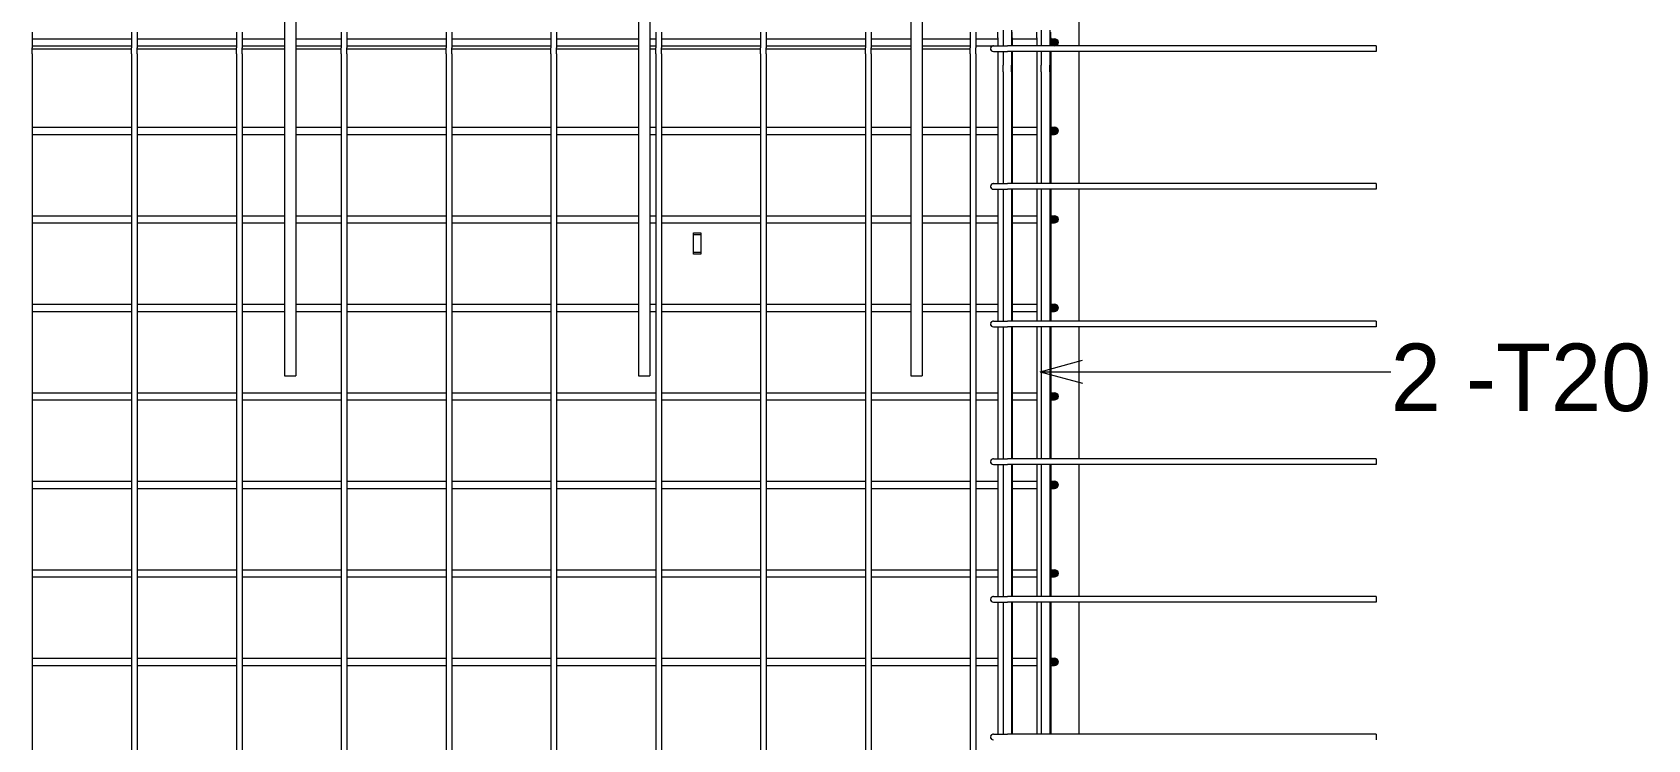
# Model space of a CAD drawing. Header units: millimetres. Extents: x 61914 to 85282, y 2378 to 28606.
# Drawn here: x 66903 to 69186, y 25974 to 26974 of the extents above; entities that cross this region are included whole.
import ezdxf

# ---------------------------------------------------------------- set-up
doc = ezdxf.new("R2010")
doc.units = ezdxf.units.MM
for name, color, linetype, lineweight in [('A-FLOR', 192, 'Continuous', 18), ('A-GENM', 13, 'Continuous', 18), ('S-RBAR', 171, 'Continuous', 18), ('S-RBAR-IDEN', 171, 'Continuous', 9)]:
    doc.layers.add(name, color=color, linetype=linetype, lineweight=lineweight)
doc.styles.add('Nirmala UI', font='Nirmala.ttf', dxfattribs={"height": 95.25})

# ---------------------------------------------------------------- blocks, each defined once
blk = doc.blocks.new('RR spread anchor face based - RR-SA-2_5-150-614724-Elevation Top1')
at = {"layer": 'A-GENM'}
for p, q in [((66318, 26687.9), (66318, 26690.4)), ((66318, 26690.4), (66328, 26690.4)), ((66318, 26662.9), (66318, 26687.9)), ((66318, 26687.9), (66328, 26687.9)), ((66328, 26690.4), (66328, 26687.9)), ((66328, 26687.9), (66328, 26662.9)), ((66318, 26660.4), (66318, 26662.9)), ((66318, 26662.9), (66328, 26662.9)), ((66328, 26660.4), (66318, 26660.4)), ((66328, 26662.9), (66328, 26660.4))]:
    blk.add_line(p, q, dxfattribs=at)

msp = doc.modelspace()

# ---------------------------------------------------------------- hatches: boundary and pattern name
at = {"layer": 'S-RBAR'}
for points in [[(68348, 26954.4), (68353, 26959.4), (68348, 26964.4), (68343, 26959.4)], [(68348, 26829.4), (68353, 26834.4), (68348, 26839.4), (68343, 26834.4)], [(68348, 26704.4), (68353, 26709.4), (68348, 26714.4), (68343, 26709.4)], [(68348, 26579.4), (68353, 26584.4), (68348, 26589.4), (68343, 26584.4)], [(68348, 26454.4), (68353, 26459.4), (68348, 26464.4), (68343, 26459.4)], [(68348, 26329.4), (68353, 26334.5), (68348, 26339.4), (68343, 26334.4)], [(68348, 26204.4), (68353, 26209.4), (68348, 26214.4), (68343, 26209.4)], [(68348, 26079.4), (68353, 26084.4), (68348, 26089.4), (68343, 26084.4)]]:
    msp.add_hatch(color=256, dxfattribs=at).paths.add_polyline_path(points)
h = msp.add_hatch(color=256, dxfattribs=at)
edge = h.paths.add_edge_path()
edge.add_arc((68348, 26959.4), 5, 0, 360)
h = msp.add_hatch(color=256, dxfattribs=at)
edge = h.paths.add_edge_path()
edge.add_arc((68348, 26834.4), 5, 0, 360)
h = msp.add_hatch(color=256, dxfattribs=at)
edge = h.paths.add_edge_path()
edge.add_arc((68348, 26709.4), 5, 0, 360)
h = msp.add_hatch(color=256, dxfattribs=at)
edge = h.paths.add_edge_path()
edge.add_arc((68348, 26584.4), 5, 0, 360)
h = msp.add_hatch(color=256, dxfattribs=at)
edge = h.paths.add_edge_path()
edge.add_arc((68348, 26459.4), 5, 0, 360)
h = msp.add_hatch(color=256, dxfattribs=at)
edge = h.paths.add_edge_path()
edge.add_arc((68348, 26334.4), 5, 0, 360)
h = msp.add_hatch(color=256, dxfattribs=at)
edge = h.paths.add_edge_path()
edge.add_arc((68348, 26209.4), 5, 0, 360)
h = msp.add_hatch(color=256, dxfattribs=at)
edge = h.paths.add_edge_path()
edge.add_arc((68348, 26084.4), 5, 0, 360)

# ---------------------------------------------------------------- linework, layer by layer
at = {"layer": 'A-FLOR'}
for p, q in [((68383, 26954.4), (68383, 27100.4)), ((66903.4, 26950.4), (67043.6, 26950.4)), ((67051.6, 26950.4), (67191.8, 26950.4)), ((67199.8, 26950.4), (67260, 26950.4)), ((67276, 26950.4), (67340, 26950.4)), ((67348, 26950.4), (67488.1, 26950.4)), ((67496.1, 26950.4), (67636.3, 26950.4)), ((67644.3, 26950.4), (67760, 26950.4)), ((67776, 26950.4), (67784.5, 26950.4)), ((67792.5, 26950.4), (67932.7, 26950.4)), ((67940.7, 26950.4), (68080.9, 26950.4)), ((68088.9, 26950.4), (68145, 26950.4)), ((68161, 26950.4), (68229, 26950.4)), ((68383, 26759.9), (68383, 26946.4)), ((68383, 26565.5), (68383, 26751.9)), ((68383, 26371.1), (68383, 26557.5)), ((68383, 26176.6), (68383, 26363.1)), ((68383, 25982.2), (68383, 26168.6))]:
    msp.add_line(p, q, dxfattribs=at)
at = {"layer": 'S-RBAR'}
for p, q in [((67260, 26990), (67260, 26970.9)), ((67276, 26990), (67276, 26970.9)), ((67760, 26990), (67760, 26970.9)), ((67776, 26990), (67776, 26970.9)), ((68145, 26990), (68145, 26970.9)), ((68161, 26990), (68161, 26970.9)), ((66903.4, 26973.6), (66903.4, 26965.1)), ((66903.4, 26965.1), (66903.4, 26951.7)), ((66903.4, 26964.4), (67043.6, 26964.4)), ((67043.6, 26973.6), (67043.6, 26965.1)), ((67043.6, 26965.1), (67043.6, 26951.7)), ((67051.6, 26973.6), (67051.6, 26965.1)), ((67051.6, 26965.1), (67051.6, 26951.7)), ((67051.6, 26964.4), (67191.8, 26964.4)), ((67191.8, 26973.6), (67191.8, 26965.1)), ((67191.8, 26965.1), (67191.8, 26951.7)), ((67199.8, 26973.6), (67199.8, 26965.1)), ((67199.8, 26965.1), (67199.8, 26951.7)), ((67199.8, 26964.4), (67260, 26964.4)), ((67260, 26970.9), (67260, 26488.5)), ((67276, 26970.9), (67276, 26488.5)), ((67276, 26964.4), (67340, 26964.4)), ((67340, 26973.6), (67340, 26965.1)), ((67340, 26965.1), (67340, 26951.7)), ((67348, 26973.6), (67348, 26965.1)), ((67348, 26965.1), (67348, 26951.7)), ((67348, 26964.4), (67488.1, 26964.4)), ((67488.1, 26973.6), (67488.1, 26965.1)), ((67488.1, 26965.1), (67488.1, 26951.7)), ((67496.1, 26973.6), (67496.1, 26965.1)), ((67496.1, 26965.1), (67496.1, 26951.7)), ((67496.1, 26964.4), (67636.3, 26964.4)), ((67636.3, 26973.6), (67636.3, 26965.1)), ((67636.3, 26965.1), (67636.3, 26951.7)), ((67644.3, 26973.6), (67644.3, 26965.1)), ((67644.3, 26965.1), (67644.3, 26951.7)), ((67644.3, 26964.4), (67760, 26964.4)), ((67760, 26970.9), (67760, 26488.5)), ((67776, 26970.9), (67776, 26488.5)), ((67776, 26964.4), (67784.5, 26964.4)), ((67784.5, 26973.6), (67784.5, 26965.1)), ((67784.5, 26965.1), (67784.5, 26951.7)), ((67792.5, 26973.6), (67792.5, 26965.1)), ((67792.5, 26965.1), (67792.5, 26951.7)), ((67792.5, 26964.4), (67932.7, 26964.4)), ((67932.7, 26973.6), (67932.7, 26965.1)), ((67932.7, 26965.1), (67932.7, 26951.7)), ((67940.7, 26973.6), (67940.7, 26965.1)), ((67940.7, 26965.1), (67940.7, 26951.7)), ((67940.7, 26964.4), (68080.9, 26964.4)), ((68080.9, 26973.6), (68080.9, 26965.1)), ((68080.9, 26965.1), (68080.9, 26951.7)), ((68088.9, 26973.6), (68088.9, 26965.1)), ((68088.9, 26965.1), (68088.9, 26951.7)), ((68088.9, 26964.4), (68145, 26964.4)), ((68145, 26970.9), (68145, 26488.5)), ((68161, 26970.9), (68161, 26488.5)), ((68161, 26964.4), (68229, 26964.4)), ((68229, 26973.6), (68229, 26965.1)), ((68229, 26965.1), (68229, 26951.7)), ((68237, 26973.6), (68237, 26965.1)), ((68237, 26965.1), (68237, 26951.7)), ((68237, 26964.4), (68268, 26964.4)), ((68268, 26965.9), (68268, 26974)), ((68268, 26965.9), (68268, 26954.4)), ((68275.4, 26976.7), (68275.4, 26967.4)), ((68275.4, 26967.4), (68275.4, 26954.4)), ((68287.4, 26976.7), (68287.4, 26967.4)), ((68287.4, 26967.4), (68287.4, 26954.4)), ((68288, 26965.9), (68288, 26974)), ((68288, 26965.9), (68288, 26954.4)), ((68288, 26964.4), (68323, 26964.4)), ((68323, 26965.9), (68323, 26974)), ((68323, 26965.9), (68323, 26954.4)), ((68329.3, 26976.7), (68329.3, 26967.4)), ((68329.3, 26967.4), (68329.3, 26954.4)), ((68341.3, 26976.7), (68341.3, 26967.4)), ((68341.3, 26967.4), (68341.3, 26954.4)), ((68343, 26965.9), (68343, 26974)), ((68343, 26965.9), (68343, 26954.4)), ((68348, 26964.4), (68343, 26959.4)), ((68343.4, 26964.4), (68348, 26964.4)), ((68353, 26959.4), (68348, 26964.4)), ((66903.4, 26954.4), (67043.6, 26954.4)), ((66903.4, 26943.2), (66903.4, 26951.7)), ((66903.4, 26943.2), (66903.4, 25207.6)), ((67043.6, 26943.2), (67043.6, 26951.7)), ((67043.6, 26943.2), (67043.6, 25207.6)), ((67051.6, 26954.4), (67191.8, 26954.4)), ((67051.6, 26943.2), (67051.6, 26951.7)), ((67051.6, 26943.2), (67051.6, 25207.6)), ((67191.8, 26943.2), (67191.8, 26951.7)), ((67191.8, 26943.2), (67191.8, 25207.6)), ((67199.8, 26954.4), (67260, 26954.4)), ((67199.8, 26943.2), (67199.8, 26951.7)), ((67199.8, 26943.2), (67199.8, 25207.6)), ((67276, 26954.4), (67340, 26954.4)), ((67340, 26943.2), (67340, 26951.7)), ((67340, 26943.2), (67340, 25662.3)), ((67348, 26954.4), (67488.1, 26954.4)), ((67348, 26943.2), (67348, 26951.7)), ((67348, 26943.2), (67348, 25662.3)), ((67488.1, 26943.2), (67488.1, 26951.7)), ((67488.1, 26943.2), (67488.1, 25207.6)), ((67496.1, 26954.4), (67636.3, 26954.4)), ((67496.1, 26943.2), (67496.1, 26951.7)), ((67496.1, 26943.2), (67496.1, 25207.6)), ((67636.3, 26943.2), (67636.3, 26951.7)), ((67636.3, 26943.2), (67636.3, 25207.6)), ((67644.3, 26954.4), (67760, 26954.4)), ((67644.3, 26943.2), (67644.3, 26951.7)), ((67644.3, 26943.2), (67644.3, 25207.6)), ((67776, 26954.4), (67784.5, 26954.4)), ((67784.5, 26943.2), (67784.5, 26951.7)), ((67784.5, 26943.2), (67784.5, 25207.6)), ((67792.5, 26954.4), (67932.7, 26954.4)), ((67792.5, 26943.2), (67792.5, 26951.7)), ((67792.5, 26943.2), (67792.5, 25207.6)), ((67932.7, 26943.2), (67932.7, 26951.7)), ((67932.7, 26943.2), (67932.7, 25207.6)), ((67940.7, 26954.4), (68080.9, 26954.4)), ((67940.7, 26943.2), (67940.7, 26951.7)), ((67940.7, 26943.2), (67940.7, 25207.6)), ((68080.9, 26943.2), (68080.9, 26951.7)), ((68080.9, 26943.2), (68080.9, 25207.6)), ((68088.9, 26954.4), (68145, 26954.4)), ((68088.9, 26943.2), (68088.9, 26951.7)), ((68088.9, 26943.2), (68088.9, 25207.6)), ((68161, 26954.4), (68229, 26954.4)), ((68229, 26943.2), (68229, 26951.7)), ((68229, 26943.2), (68229, 25207.6)), ((68237, 26954.4), (68261.6, 26954.4)), ((68237, 26943.2), (68237, 26951.7)), ((68237, 26943.2), (68237, 25207.6)), ((68261.6, 26954.4), (68267.5, 26954.4)), ((68261.6, 26954.4), (68267.5, 26954.4)), ((68261.6, 26946.4), (68281.6, 26946.4)), ((68261.6, 26946.4), (68281.6, 26946.4)), ((68267.5, 26954.4), (68281.6, 26954.4)), ((68268, 26946.4), (68268, 26866.7)), ((68275.4, 26946.4), (68275.4, 26927.2)), ((68802.6, 26954.4), (68281.6, 26954.4)), ((68328.6, 26954.4), (68281.6, 26954.4)), ((68802.6, 26946.4), (68281.6, 26946.4)), ((68328.6, 26946.4), (68281.6, 26946.4)), ((68287.4, 26946.4), (68287.4, 26927.2)), ((68288, 26946.4), (68288, 26866.7)), ((68323, 26946.4), (68323, 26866.7)), ((68329.3, 26946.4), (68329.3, 26927.2)), ((68341.3, 26946.4), (68341.3, 26927.2)), ((68343, 26959.4), (68348, 26954.4)), ((68343, 26946.4), (68343, 26866.7)), ((68348, 26954.4), (68353, 26959.4)), ((68802.6, 26954.4), (68802.6, 26946.4)), ((68275.4, 26917.9), (68275.4, 26927.2)), ((68275.4, 26917.9), (68275.4, 26759.9)), ((68287.4, 26917.9), (68287.4, 26927.2)), ((68287.4, 26917.9), (68287.4, 26759.9)), ((68329.3, 26917.9), (68329.3, 26927.2)), ((68329.3, 26917.9), (68329.3, 26759.9)), ((68341.3, 26917.9), (68341.3, 26927.2)), ((68341.3, 26917.9), (68341.3, 26759.9)), ((68268, 26866.7), (68268, 26858.6)), ((68268, 26858.6), (68268, 26759.9)), ((68288, 26866.7), (68288, 26858.6)), ((68288, 26858.6), (68288, 26759.9)), ((68323, 26866.7), (68323, 26858.6)), ((68323, 26858.6), (68323, 26759.9)), ((68343, 26866.7), (68343, 26858.6)), ((68343, 26858.6), (68343, 26759.9)), ((66903.4, 26839.4), (67043.6, 26839.4)), ((66903.4, 26829.4), (67043.6, 26829.4)), ((67051.6, 26839.4), (67191.8, 26839.4)), ((67051.6, 26829.4), (67191.8, 26829.4)), ((67199.8, 26839.4), (67260, 26839.4)), ((67199.8, 26829.4), (67260, 26829.4)), ((67276, 26839.4), (67340, 26839.4)), ((67276, 26829.4), (67340, 26829.4)), ((67348, 26839.4), (67488.1, 26839.4)), ((67348, 26829.4), (67488.1, 26829.4)), ((67496.1, 26839.4), (67636.3, 26839.4)), ((67496.1, 26829.4), (67636.3, 26829.4)), ((67644.3, 26839.4), (67760, 26839.4)), ((67644.3, 26829.4), (67760, 26829.4)), ((67776, 26839.4), (67784.5, 26839.4)), ((67776, 26829.4), (67784.5, 26829.4)), ((67792.5, 26839.4), (67932.7, 26839.4)), ((67792.5, 26829.4), (67932.7, 26829.4)), ((67940.7, 26839.4), (68080.9, 26839.4)), ((67940.7, 26829.4), (68080.9, 26829.4)), ((68088.9, 26839.4), (68145, 26839.4)), ((68088.9, 26829.4), (68145, 26829.4)), ((68161, 26839.4), (68229, 26839.4)), ((68161, 26829.4), (68229, 26829.4)), ((68237, 26839.4), (68268, 26839.4)), ((68237, 26829.4), (68268, 26829.4)), ((68288, 26839.4), (68323, 26839.4)), ((68288, 26829.4), (68323, 26829.4)), ((68348, 26839.4), (68343, 26834.4)), ((68343, 26834.4), (68348, 26829.4)), ((68343.4, 26839.4), (68348, 26839.4)), ((68343.4, 26829.4), (68348, 26829.4)), ((68353, 26834.4), (68348, 26839.4)), ((68348, 26829.4), (68353, 26834.4)), ((68261.6, 26759.9), (68267.5, 26759.9)), ((68261.6, 26759.9), (68267.5, 26759.9)), ((68267.5, 26759.9), (68281.6, 26759.9)), ((68802.6, 26759.9), (68281.6, 26759.9)), ((68328.6, 26759.9), (68281.6, 26759.9)), ((68802.6, 26759.9), (68802.6, 26751.9)), ((68261.6, 26751.9), (68281.6, 26751.9)), ((68261.6, 26751.9), (68281.6, 26751.9)), ((68268, 26751.9), (68268, 26565.5)), ((68275.4, 26751.9), (68275.4, 26565.5)), ((68802.6, 26751.9), (68281.6, 26751.9)), ((68328.6, 26751.9), (68281.6, 26751.9)), ((68287.4, 26751.9), (68287.4, 26565.5)), ((68288, 26751.9), (68288, 26565.5)), ((68323, 26751.9), (68323, 26565.5)), ((68329.3, 26751.9), (68329.3, 26565.5)), ((68341.3, 26751.9), (68341.3, 26565.5)), ((68343, 26751.9), (68343, 26565.5)), ((66903.4, 26714.4), (67043.6, 26714.4)), ((67051.6, 26714.4), (67191.8, 26714.4)), ((67199.8, 26714.4), (67260, 26714.4)), ((67276, 26714.4), (67340, 26714.4)), ((67348, 26714.4), (67488.1, 26714.4)), ((67496.1, 26714.4), (67636.3, 26714.4)), ((67644.3, 26714.4), (67760, 26714.4)), ((67776, 26714.4), (67784.5, 26714.4)), ((67792.5, 26714.4), (67932.7, 26714.4)), ((67940.7, 26714.4), (68080.9, 26714.4)), ((68088.9, 26714.4), (68145, 26714.4)), ((68161, 26714.4), (68229, 26714.4)), ((68237, 26714.4), (68268, 26714.4)), ((68288, 26714.4), (68323, 26714.4)), ((68348, 26714.4), (68343, 26709.4)), ((68343, 26709.4), (68348, 26704.4)), ((68343.4, 26714.4), (68348, 26714.4)), ((68353, 26709.4), (68348, 26714.4)), ((68348, 26704.4), (68353, 26709.4)), ((66903.4, 26704.4), (67043.6, 26704.4)), ((67051.6, 26704.4), (67191.8, 26704.4)), ((67199.8, 26704.4), (67260, 26704.4)), ((67276, 26704.4), (67340, 26704.4)), ((67348, 26704.4), (67488.1, 26704.4)), ((67496.1, 26704.4), (67636.3, 26704.4)), ((67644.3, 26704.4), (67760, 26704.4)), ((67776, 26704.4), (67784.5, 26704.4)), ((67792.5, 26704.4), (67932.7, 26704.4)), ((67940.7, 26704.4), (68080.9, 26704.4)), ((68088.9, 26704.4), (68145, 26704.4)), ((68161, 26704.4), (68229, 26704.4)), ((68237, 26704.4), (68268, 26704.4)), ((68288, 26704.4), (68323, 26704.4)), ((68343.4, 26704.4), (68348, 26704.4)), ((66903.4, 26589.4), (67043.6, 26589.4)), ((66903.4, 26579.4), (67043.6, 26579.4)), ((67051.6, 26589.4), (67191.8, 26589.4)), ((67051.6, 26579.4), (67191.8, 26579.4)), ((67199.8, 26589.4), (67260, 26589.4)), ((67199.8, 26579.4), (67260, 26579.4)), ((67276, 26589.4), (67340, 26589.4)), ((67276, 26579.4), (67340, 26579.4)), ((67348, 26589.4), (67488.1, 26589.4)), ((67348, 26579.4), (67488.1, 26579.4)), ((67496.1, 26589.4), (67636.3, 26589.4)), ((67496.1, 26579.4), (67636.3, 26579.4)), ((67644.3, 26589.4), (67760, 26589.4)), ((67644.3, 26579.4), (67760, 26579.4)), ((67776, 26589.4), (67784.5, 26589.4)), ((67776, 26579.4), (67784.5, 26579.4)), ((67792.5, 26589.4), (67932.7, 26589.4)), ((67792.5, 26579.4), (67932.7, 26579.4)), ((67940.7, 26589.4), (68080.9, 26589.4)), ((67940.7, 26579.4), (68080.9, 26579.4)), ((68088.9, 26589.4), (68145, 26589.4)), ((68088.9, 26579.4), (68145, 26579.4)), ((68161, 26589.4), (68229, 26589.4)), ((68161, 26579.4), (68229, 26579.4)), ((68237, 26589.4), (68268, 26589.4)), ((68237, 26579.4), (68268, 26579.4)), ((68288, 26589.4), (68323, 26589.4)), ((68288, 26579.4), (68323, 26579.4)), ((68348, 26589.4), (68343, 26584.4)), ((68343, 26584.4), (68348, 26579.4)), ((68343.4, 26589.4), (68348, 26589.4)), ((68343.4, 26579.4), (68348, 26579.4)), ((68353, 26584.4), (68348, 26589.4)), ((68348, 26579.4), (68353, 26584.4)), ((68261.6, 26565.5), (68267.5, 26565.5)), ((68261.6, 26565.5), (68267.5, 26565.5)), ((68261.6, 26557.5), (68281.6, 26557.5)), ((68261.6, 26557.5), (68281.6, 26557.5)), ((68267.5, 26565.5), (68281.6, 26565.5)), ((68268, 26557.5), (68268, 26371.1)), ((68275.4, 26557.5), (68275.4, 26371.1)), ((68802.6, 26565.5), (68281.6, 26565.5)), ((68328.6, 26565.5), (68281.6, 26565.5)), ((68802.6, 26557.5), (68281.6, 26557.5)), ((68328.6, 26557.5), (68281.6, 26557.5)), ((68287.4, 26557.5), (68287.4, 26371.1)), ((68288, 26557.5), (68288, 26371.1)), ((68323, 26557.5), (68323, 26371.1)), ((68329.3, 26557.5), (68329.3, 26371.1)), ((68341.3, 26557.5), (68341.3, 26371.1)), ((68343, 26557.5), (68343, 26371.1)), ((68802.6, 26565.5), (68802.6, 26557.5)), ((67260, 26488.5), (67276, 26488.5)), ((67760, 26488.5), (67776, 26488.5)), ((68145, 26488.5), (68161, 26488.5)), ((66903.4, 26464.4), (67043.6, 26464.4)), ((67051.6, 26464.4), (67191.8, 26464.4)), ((67199.8, 26464.4), (67340, 26464.4)), ((67348, 26464.4), (67488.1, 26464.4)), ((67496.1, 26464.4), (67636.3, 26464.4)), ((67644.3, 26464.4), (67784.5, 26464.4)), ((67792.5, 26464.4), (67932.7, 26464.4)), ((67940.7, 26464.4), (68080.9, 26464.4)), ((68088.9, 26464.4), (68229, 26464.4)), ((68237, 26464.4), (68268, 26464.4)), ((68288, 26464.4), (68323, 26464.4)), ((68348, 26464.4), (68343, 26459.4)), ((68343, 26459.4), (68348, 26454.4)), ((68343.4, 26464.4), (68348, 26464.4)), ((68353, 26459.4), (68348, 26464.4)), ((68348, 26454.4), (68353, 26459.4)), ((66903.4, 26454.4), (67043.6, 26454.4)), ((67051.6, 26454.4), (67191.8, 26454.4)), ((67199.8, 26454.4), (67340, 26454.4)), ((67348, 26454.4), (67488.1, 26454.4)), ((67496.1, 26454.4), (67636.3, 26454.4)), ((67644.3, 26454.4), (67784.5, 26454.4)), ((67792.5, 26454.4), (67932.7, 26454.4)), ((67940.7, 26454.4), (68080.9, 26454.4)), ((68088.9, 26454.4), (68229, 26454.4)), ((68237, 26454.4), (68268, 26454.4)), ((68288, 26454.4), (68323, 26454.4)), ((68343.4, 26454.4), (68348, 26454.4)), ((68261.6, 26371.1), (68267.5, 26371.1)), ((68261.6, 26371.1), (68267.5, 26371.1)), ((68267.5, 26371.1), (68281.6, 26371.1)), ((68802.6, 26371.1), (68281.6, 26371.1)), ((68328.6, 26371.1), (68281.6, 26371.1)), ((68802.6, 26371.1), (68802.6, 26363.1)), ((68261.6, 26363.1), (68281.6, 26363.1)), ((68261.6, 26363.1), (68281.6, 26363.1)), ((68268, 26363.1), (68268, 26176.6)), ((68275.4, 26363.1), (68275.4, 26176.6)), ((68802.6, 26363.1), (68281.6, 26363.1)), ((68328.6, 26363.1), (68281.6, 26363.1)), ((68287.4, 26363.1), (68287.4, 26176.6)), ((68288, 26363.1), (68288, 26176.6)), ((68323, 26363.1), (68323, 26176.6)), ((68329.3, 26363.1), (68329.3, 26176.6)), ((68341.3, 26363.1), (68341.3, 26176.6)), ((68343, 26363.1), (68343, 26176.6)), ((66903.4, 26339.4), (67043.6, 26339.4)), ((66903.4, 26329.4), (67043.6, 26329.4)), ((67051.6, 26339.4), (67191.8, 26339.4)), ((67051.6, 26329.4), (67191.8, 26329.4)), ((67199.8, 26339.4), (67340, 26339.4)), ((67199.8, 26329.4), (67340, 26329.4)), ((67348, 26339.4), (67488.1, 26339.4)), ((67348, 26329.4), (67488.1, 26329.4)), ((67496.1, 26339.4), (67636.3, 26339.4)), ((67496.1, 26329.4), (67636.3, 26329.4)), ((67644.3, 26339.4), (67784.5, 26339.4)), ((67644.3, 26329.4), (67784.5, 26329.4)), ((67792.5, 26339.4), (67932.7, 26339.4)), ((67792.5, 26329.4), (67932.7, 26329.4)), ((67940.7, 26339.4), (68080.9, 26339.4)), ((67940.7, 26329.4), (68080.9, 26329.4)), ((68088.9, 26339.4), (68229, 26339.4)), ((68088.9, 26329.4), (68229, 26329.4)), ((68237, 26339.4), (68268, 26339.4)), ((68237, 26329.4), (68268, 26329.4)), ((68288, 26339.4), (68323, 26339.4)), ((68288, 26329.4), (68323, 26329.4)), ((68348, 26339.4), (68343, 26334.4)), ((68343, 26334.4), (68348, 26329.4)), ((68343.4, 26339.4), (68348, 26339.4)), ((68343.4, 26329.4), (68348, 26329.4)), ((68353, 26334.5), (68348, 26339.4)), ((68348, 26329.4), (68353, 26334.5)), ((66903.4, 26214.4), (67043.6, 26214.4)), ((67051.6, 26214.4), (67191.8, 26214.4)), ((67199.8, 26214.4), (67340, 26214.4)), ((67348, 26214.4), (67488.1, 26214.4)), ((67496.1, 26214.4), (67636.3, 26214.4)), ((67644.3, 26214.4), (67784.5, 26214.4)), ((67792.5, 26214.4), (67932.7, 26214.4)), ((67940.7, 26214.4), (68080.9, 26214.4)), ((68088.9, 26214.4), (68229, 26214.4)), ((68237, 26214.4), (68268, 26214.4)), ((68288, 26214.4), (68323, 26214.4)), ((68348, 26214.4), (68343, 26209.4)), ((68343, 26209.4), (68348, 26204.4)), ((68343.4, 26214.4), (68348, 26214.4)), ((68353, 26209.4), (68348, 26214.4)), ((68348, 26204.4), (68353, 26209.4)), ((66903.4, 26204.4), (67043.6, 26204.4)), ((67051.6, 26204.4), (67191.8, 26204.4)), ((67199.8, 26204.4), (67340, 26204.4)), ((67348, 26204.4), (67488.1, 26204.4)), ((67496.1, 26204.4), (67636.3, 26204.4)), ((67644.3, 26204.4), (67784.5, 26204.4)), ((67792.5, 26204.4), (67932.7, 26204.4)), ((67940.7, 26204.4), (68080.9, 26204.4)), ((68088.9, 26204.4), (68229, 26204.4)), ((68237, 26204.4), (68268, 26204.4)), ((68288, 26204.4), (68323, 26204.4)), ((68343.4, 26204.4), (68348, 26204.4)), ((68261.6, 26176.6), (68267.5, 26176.6)), ((68261.6, 26176.6), (68267.5, 26176.6)), ((68261.6, 26168.6), (68281.6, 26168.6)), ((68261.6, 26168.6), (68281.6, 26168.6)), ((68267.5, 26176.6), (68281.6, 26176.6)), ((68268, 26168.6), (68268, 25982.2)), ((68275.4, 26168.6), (68275.4, 25982.2)), ((68802.6, 26176.6), (68281.6, 26176.6)), ((68328.6, 26176.6), (68281.6, 26176.6)), ((68802.6, 26168.6), (68281.6, 26168.6)), ((68328.6, 26168.6), (68281.6, 26168.6)), ((68287.4, 26168.6), (68287.4, 25982.2)), ((68288, 26168.6), (68288, 25982.2)), ((68323, 26168.6), (68323, 25982.2)), ((68329.3, 26168.6), (68329.3, 25982.2)), ((68341.3, 26168.6), (68341.3, 25982.2)), ((68343, 26168.6), (68343, 25982.2)), ((68802.6, 26176.6), (68802.6, 26168.6)), ((66903.4, 26089.4), (67043.6, 26089.4)), ((66903.4, 26079.4), (67043.6, 26079.4)), ((67051.6, 26089.4), (67191.8, 26089.4)), ((67051.6, 26079.4), (67191.8, 26079.4)), ((67199.8, 26089.4), (67340, 26089.4)), ((67199.8, 26079.4), (67340, 26079.4)), ((67348, 26089.4), (67488.1, 26089.4)), ((67348, 26079.4), (67488.1, 26079.4)), ((67496.1, 26089.4), (67636.3, 26089.4)), ((67496.1, 26079.4), (67636.3, 26079.4)), ((67644.3, 26089.4), (67784.5, 26089.4)), ((67644.3, 26079.4), (67784.5, 26079.4)), ((67792.5, 26089.4), (67932.7, 26089.4)), ((67792.5, 26079.4), (67932.7, 26079.4)), ((67940.7, 26089.4), (68080.9, 26089.4)), ((67940.7, 26079.4), (68080.9, 26079.4)), ((68088.9, 26089.4), (68229, 26089.4)), ((68088.9, 26079.4), (68229, 26079.4)), ((68237, 26089.4), (68268, 26089.4)), ((68237, 26079.4), (68268, 26079.4)), ((68288, 26089.4), (68323, 26089.4)), ((68288, 26079.4), (68323, 26079.4)), ((68348, 26089.4), (68343, 26084.4)), ((68343, 26084.4), (68348, 26079.4)), ((68343.4, 26089.4), (68348, 26089.4)), ((68343.4, 26079.4), (68348, 26079.4)), ((68353, 26084.4), (68348, 26089.4)), ((68348, 26079.4), (68353, 26084.4)), ((68261.6, 25982.2), (68267.5, 25982.2)), ((68261.6, 25982.2), (68267.5, 25982.2)), ((68267.5, 25982.2), (68281.6, 25982.2)), ((68802.6, 25982.2), (68281.6, 25982.2)), ((68328.6, 25982.2), (68281.6, 25982.2)), ((68802.6, 25982.2), (68802.6, 25974.2))]:
    msp.add_line(p, q, dxfattribs=at)
for centre in [(68348, 26959.4), (68348, 26834.4), (68348, 26709.4), (68348, 26584.4), (68348, 26459.4), (68348, 26334.4), (68348, 26209.4), (68348, 26084.4)]:
    msp.add_circle(centre, 5, dxfattribs=at)
for centre, radius, start, end in [((68348, 26959.4), 5, 270, 90), ((68261.6, 26950.4), 4, 90, 270), ((68261.6, 26950.4), 4, 90, 270), ((68261.6, 26950.4), 4, 120, 165), ((68261.6, 26950.4), 4, 195, 240), ((68261.6, 26950.4), 4, 90, 104.1186), ((68348, 26834.4), 5, 270, 90), ((68261.6, 26755.9), 4, 90, 270), ((68261.6, 26755.9), 4, 90, 270), ((68261.6, 26755.9), 4, 120, 165), ((68261.6, 26755.9), 4, 195, 240), ((68261.6, 26755.9), 4, 90, 104.1186), ((68348, 26709.4), 5, 270, 90), ((68348, 26584.4), 5, 270, 90), ((68261.6, 26561.5), 4, 90, 270), ((68261.6, 26561.5), 4, 90, 270), ((68261.6, 26561.5), 4, 120, 165), ((68261.6, 26561.5), 4, 195, 240), ((68261.6, 26561.5), 4, 90, 104.1186), ((68348, 26459.4), 5, 270, 90), ((68261.6, 26367.1), 4, 90, 270), ((68261.6, 26367.1), 4, 90, 270), ((68261.6, 26367.1), 4, 120, 165), ((68261.6, 26367.1), 4, 90, 104.1186), ((68261.6, 26367.1), 4, 195, 240), ((68348, 26334.4), 5, 270, 90), ((68348, 26209.4), 5, 270, 90), ((68261.6, 26172.6), 4, 90, 270), ((68261.6, 26172.6), 4, 90, 270), ((68261.6, 26172.6), 4, 120, 165), ((68261.6, 26172.6), 4, 195, 240), ((68261.6, 26172.6), 4, 90, 104.1186), ((68348, 26084.4), 5, 270, 90), ((68261.6, 25978.2), 4, 90, 270), ((68261.6, 25978.2), 4, 90, 270), ((68261.6, 25978.2), 4, 120, 165), ((68261.6, 25978.2), 4, 90, 104.1186), ((68261.6, 25978.2), 4, 195, 240)]:
    msp.add_arc(centre, radius, start, end, dxfattribs=at)
at = {"layer": 'S-RBAR-IDEN'}
for q in [(68387.7, 26510.3), (68387.7, 26478.1), (68823.1, 26494.2)]:
    msp.add_line((68327.7, 26494.2), q, dxfattribs=at)

# ---------------------------------------------------------------- block references
at = {"layer": 'A-GENM'}
msp.add_blockref('RR spread anchor face based - RR-SA-2_5-150-614724-Elevation Top1', (1520, 0), dxfattribs=at)

# ---------------------------------------------------------------- texts
at = {"layer": 'S-RBAR-IDEN', "insert": (68823.1, 26533.9), "char_height": 95.25, "width": 464.979, "attachment_point": 1, "style": 'Nirmala UI'}
msp.add_mtext('2 -T20', dxfattribs=at)

doc.saveas('drawing.dxf')
